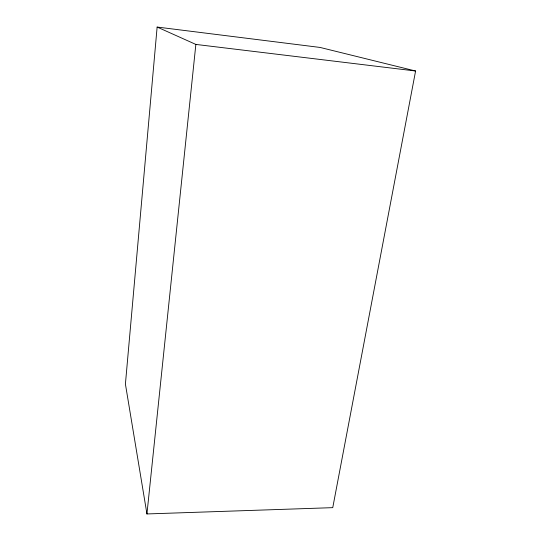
<?xml version="1.0" encoding="UTF-8"?>
<svg xmlns="http://www.w3.org/2000/svg" width="541" height="541" viewBox="0 0 541 541"><rect width="100%" height="100%" fill="white"/><g stroke="black" fill="none" stroke-linecap="round" stroke-linejoin="round"><path stroke-width="0.81" d="M157.133 27.05L125.411 384.063L146.942 513.95L332.749 507.654L415.589 71.006L320.096 47.446L157.133 27.05L195.856 44.423L415.589 71.006M146.942 513.95L195.856 44.423"/></g></svg>
